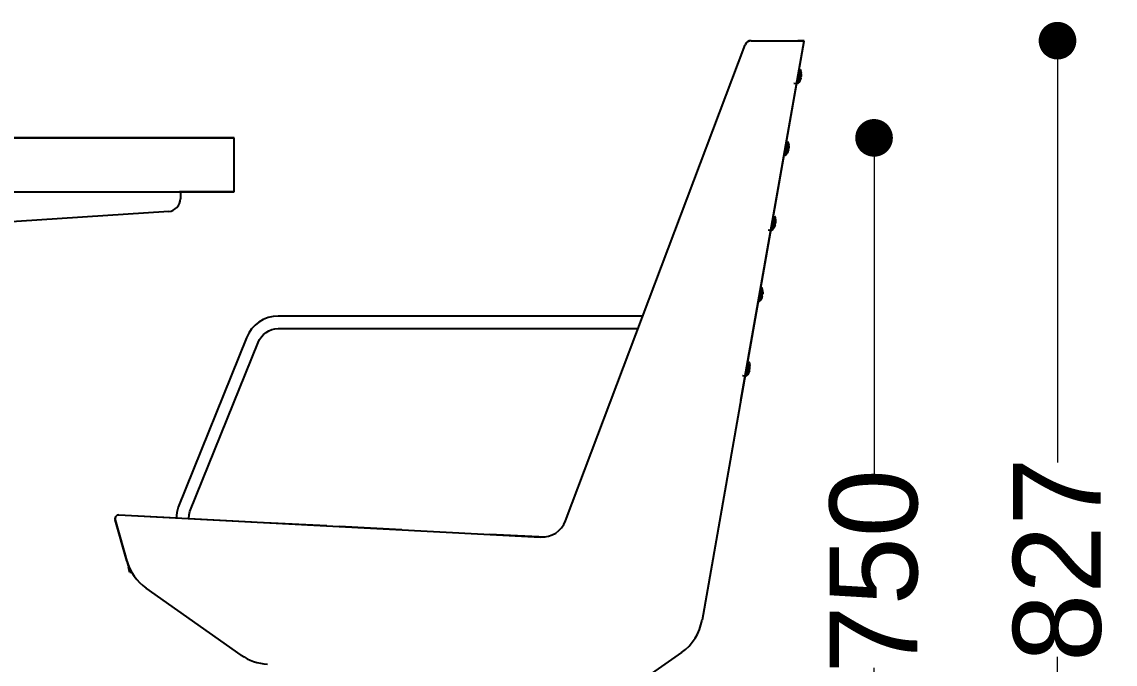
# Model space of a CAD drawing. Header units: millimetres. Extents: x 9483 to 13995, y 24552 to 30933.
# Drawn here: x 12153 to 13024, y 29084 to 29596 of the extents above; entities that cross this region are included whole.
import ezdxf

# ---------------------------------------------------------------- set-up
doc = ezdxf.new("R2010")
doc.units = ezdxf.units.MM
doc.header["$LTSCALE"] = 3
doc.layers.add('DomyÅ›lny', color=7, linetype='Continuous')
doc.styles.get("Standard").update_dxf_attribs({"font": 'arial.ttf'})
doc.dimstyles.new('MATEUSZ', dxfattribs={"dimtxt": 35, "dimasz": 16, "dimexe": 0.18, "dimexo": 0.0625, "dimgap": 0.09, "dimtad": 0, "dimdec": 0, "dimdsep": 46, "dimtxsty": 'Standard', "dimblk": 'DOT', "dimcen": 0.09, "dimse1": 1, "dimse2": 1, "dimadec": 0, "dimazin": 0, "dimtfac": 1, "dimtdec": 0, "dimtofl": 0, "dimtmove": 0, "dimatfit": 3, "dimfxl": 1, "dimtolj": 1, "dimtzin": 0, "dimlwd": 9, "dimlwe": 9, "dimarcsym": 0})

# ---------------------------------------------------------------- blocks, each defined once
blk = doc.blocks.new('_Dot')
at = {"color": 0, "linetype": 'ByBlock', "lineweight": -2}
blk.add_line((-0.5, 0), (-1, 0), dxfattribs=at)
at = {"color": 0, "linetype": 'ByBlock', "const_width": 0.5}
blk.add_lwpolyline([(-0.25, 0, 1), (0.25, 0, 1)], format="xyb", close=True, dxfattribs=at)
blk = doc.blocks.new('*D30')
at = {"color": 0, "lineweight": 9, "transparency": 16777216}
for p, q in [((10697.92, 28405.14), (11613.03, 28405.14)), ((12746.15, 28405.14), (11823.59, 28405.14))]:
    blk.add_line(p, q, dxfattribs=at)
at = {"layer": 'Defpoints', "color": 0, "transparency": 16777216}
for p in [(10667.92, 29580.92), (12776.15, 29580.92), (12776.15, 28405.14)]:
    blk.add_point(p, dxfattribs=at)
at = {"color": 0, "lineweight": 9, "transparency": 16777216, "xscale": 30, "yscale": 30, "zscale": 30, "rotation": 180}
blk.add_blockref('_Dot', (10667.92, 28405.14), dxfattribs=at)
at = {"color": 0, "lineweight": 9, "transparency": 16777216, "xscale": 30, "yscale": 30, "zscale": 30}
blk.add_blockref('_Dot', (12776.15, 28405.14), dxfattribs=at)
at = {"color": 0, "transparency": 16777216, "insert": (11718.31, 28405.14), "char_height": 70, "attachment_point": 5}
blk.add_mtext('\\A1;2108', dxfattribs=at)
blk = doc.blocks.new('*D31')
at = {"color": 0, "lineweight": 9, "transparency": 16777216}
for p, q in [((12831.93, 29473.43), (12831.93, 29234.88)), ((12831.93, 28783.43), (12831.93, 29080.85))]:
    blk.add_line(p, q, dxfattribs=at)
at = {"layer": 'Defpoints', "color": 0, "transparency": 16777216}
for p in [(12322.03, 29503.43), (12026.88, 28753.43), (12831.93, 28753.43)]:
    blk.add_point(p, dxfattribs=at)
at = {"color": 0, "lineweight": 9, "transparency": 16777216, "xscale": 30, "yscale": 30, "zscale": 30}
for p, rotation in [((12831.93, 29503.43), 90), ((12831.93, 28753.43), 270)]:
    blk.add_blockref('_Dot', p, dxfattribs=dict(at, rotation=rotation))
at = {"color": 0, "transparency": 16777216, "insert": (12831.93, 29157.87), "char_height": 70, "attachment_point": 5, "rotation": 90}
blk.add_mtext('\\A1;750', dxfattribs=at)
blk = doc.blocks.new('*D34')
at = {"color": 0, "lineweight": 9, "transparency": 16777216}
for p, q in [((12257.07, 28538.03), (12433.13, 28538.03)), ((12746.15, 28538.03), (12588.12, 28538.03))]:
    blk.add_line(p, q, dxfattribs=at)
at = {"layer": 'Defpoints', "color": 0, "transparency": 16777216}
for p in [(12776.15, 29580.92), (12227.07, 29200.6), (12776.15, 28538.03)]:
    blk.add_point(p, dxfattribs=at)
at = {"color": 0, "lineweight": 9, "transparency": 16777216, "xscale": 30, "yscale": 30, "zscale": 30, "rotation": 180}
blk.add_blockref('_Dot', (12227.07, 28538.03), dxfattribs=at)
at = {"color": 0, "lineweight": 9, "transparency": 16777216, "xscale": 30, "yscale": 30, "zscale": 30}
blk.add_blockref('_Dot', (12776.15, 28538.03), dxfattribs=at)
at = {"color": 0, "transparency": 16777216, "insert": (12510.62, 28538.03), "char_height": 70, "attachment_point": 5}
blk.add_mtext('\\A1;549', dxfattribs=at)
blk = doc.blocks.new('*D38')
at = {"color": 0, "lineweight": 9, "transparency": 16777216}
for p, q in [((12978.15, 29550.92), (12978.15, 29244.64)), ((12978.15, 28783.43), (12978.15, 29089.71))]:
    blk.add_line(p, q, dxfattribs=at)
at = {"layer": 'Defpoints', "color": 0, "transparency": 16777216}
for p in [(12776.15, 29580.92), (12613.54, 28753.43), (12978.15, 28753.43)]:
    blk.add_point(p, dxfattribs=at)
at = {"color": 0, "lineweight": 9, "transparency": 16777216, "xscale": 30, "yscale": 30, "zscale": 30}
for p, rotation in [((12978.15, 29580.92), 90), ((12978.15, 28753.43), 270)]:
    blk.add_blockref('_Dot', p, dxfattribs=dict(at, rotation=rotation))
at = {"color": 0, "transparency": 16777216, "insert": (12978.15, 29167.17), "char_height": 70, "attachment_point": 5, "rotation": 90}
blk.add_mtext('\\A1;827', dxfattribs=at)

msp = doc.modelspace()

# ---------------------------------------------------------------- linework, layer by layer
at = {"layer": 'DomyÅ›lny', "color": 0}
for p, q in [((12585.94, 29198.09), (12729.25, 29577.68)), ((12775.84, 29580.32), (12694.83, 29118.96)), ((12725.62, 29294.3), (12776.15, 29580.92)), ((12733.93, 29580.92), (12775.07, 29580.92)), ((12776.15, 29580.92), (12771.08, 29580.92)), ((12770.7, 29546.48), (12767.92, 29546.72)), ((12322.03, 29460.43), (12322.03, 29503.43)), ((12279.03, 29460.43), (12279.03, 29454.78)), ((12269.7, 29444.8), (12049.54, 29430.08)), ((12750.33, 29429.68), (12747.55, 29429.92)), ((12647.59, 29361.38), (12357.01, 29361.38)), ((12357.01, 29351.38), (12643.81, 29351.38)), ((12331.75, 29343.91), (12277.24, 29208.93)), ((12286.66, 29205.55), (12341.09, 29340.35)), ((12729.83, 29313.44), (12727.06, 29313.68)), ((12730.06, 29313.44), (12727.28, 29313.68)), ((12230.05, 29202.8), (12566.18, 29185.18)), ((12275.82, 29200.28), (12230.08, 29202.68)), ((12236.34, 29166.23), (12227, 29198.98)), ((12227.04, 29198.86), (12237.48, 29162.24)), ((12335.73, 29197.14), (12285.8, 29199.76)), ((12395.65, 29194.01), (12345.72, 29196.63)), ((12455.57, 29190.92), (12405.64, 29193.54)), ((12570.23, 29184.97), (12525.48, 29187.31)), ((12237.78, 29162.34), (12237.72, 29161.24)), ((12238.85, 29157.27), (12237.72, 29161.24)), ((12238.85, 29157.27), (12240.16, 29157.2)), ((12327.42, 29091.13), (12251.75, 29144.52)), ((12678.5, 29093.2), (12654.61, 29076.34))]:
    msp.add_line(p, q, dxfattribs=at)
for points in [[(12730.08, 29578.44, 0), (12730.14, 29578.7, 0), (12730.22, 29578.96, 0), (12730.32, 29579.2, 0), (12730.45, 29579.44, 0), (12730.59, 29579.66, 0), (12730.75, 29579.87, 0), (12730.93, 29580.06, 0), (12731.13, 29580.24, 0), (12731.56, 29580.53, 0), (12732.03, 29580.75, 0), (12732.53, 29580.88, 0), (12733.03, 29580.92, 0)], [(12772.7, 29557.82, 0), (12772.7, 29557.82, 0), (12772.7, 29557.82, 0), (12772.7, 29557.82, 0), (12772.7, 29557.82, 0), (12772.7, 29557.82, 0), (12772.7, 29557.82, 0), (12772.7, 29557.82, 0), (12772.7, 29557.82, 0), (12772.7, 29557.82, 0), (12772.7, 29557.82, 0), (12772.7, 29557.82, 0), (12772.7, 29557.81, 0), (12772.69, 29557.77, 0), (12772.67, 29557.64, 0), (12772.57, 29557.06, 0), (12770.7, 29546.48, 0)], [(12772.92, 29557.82, 0), (12772.92, 29557.82, 0), (12772.92, 29557.82, 0), (12772.92, 29557.82, 0), (12772.92, 29557.82, 0), (12772.92, 29557.82, 0), (12772.92, 29557.82, 0), (12772.92, 29557.82, 0), (12772.92, 29557.82, 0), (12772.92, 29557.82, 0), (12772.92, 29557.82, 0), (12772.92, 29557.82, 0), (12772.92, 29557.82, 0), (12772.92, 29557.81, 0), (12772.92, 29557.77, 0), (12772.89, 29557.64, 0), (12772.79, 29557.06, 0), (12772.62, 29556.07, 0)], [(12772.7, 29557.82, 0), (12773.24, 29556.39, 0), (12773.55, 29554.94, 0)], [(12772.92, 29557.82, 0), (12773.47, 29556.39, 0), (12773.78, 29554.94, 0)], [(12773.23, 29550.72, 0), (12772.84, 29549.63, 0), (12772.32, 29548.6, 0)], [(12772.36, 29548.78, 0), (12772.87, 29549.83, 0), (12773.26, 29550.93, 0)], [(12772.58, 29548.78, 0), (12772.59, 29548.79, 0), (12772.6, 29548.83, 0), (12772.61, 29548.85, 0), (12772.61, 29548.87, 0), (12772.61, 29548.92, 0), (12772.61, 29548.94, 0), (12772.6, 29548.95, 0), (12772.59, 29548.97, 0), (12772.59, 29548.99, 0), (12772.57, 29549.01, 0), (12772.56, 29549.03, 0), (12772.55, 29549.04, 0), (12772.53, 29549.06, 0), (12772.52, 29549.07, 0)], [(12773.45, 29550.72, 0), (12773.06, 29549.63, 0), (12772.55, 29548.6, 0)], [(12772.58, 29548.78, 0), (12773.1, 29549.83, 0), (12773.49, 29550.93, 0)], [(12772.98, 29552.98, 0), (12772.81, 29551.98, 0)], [(12772.93, 29552.01, 0), (12773.1, 29553.01, 0)], [(12773.35, 29551.45, 0), (12773.33, 29551.51, 0), (12773.3, 29551.58, 0), (12773.21, 29551.71, 0), (12773.08, 29551.86, 0), (12772.93, 29552.01, 0)], [(12773.11, 29553, 0), (12772.94, 29551.99, 0)], [(12773.1, 29553.01, 0), (12773.27, 29552.91, 0), (12773.4, 29552.8, 0), (12773.5, 29552.7, 0), (12773.53, 29552.65, 0), (12773.56, 29552.6, 0)], [(12773.58, 29551.45, 0), (12773.55, 29551.51, 0), (12773.52, 29551.58, 0), (12773.43, 29551.71, 0), (12773.31, 29551.86, 0), (12773.15, 29552.01, 0)], [(12773.29, 29551.09, 0), (12773.29, 29551.09, 0), (12773.3, 29551.09, 0), (12773.3, 29551.09, 0), (12773.3, 29551.09, 0), (12773.3, 29551.09, 0), (12773.3, 29551.09, 0), (12773.3, 29551.09, 0), (12773.3, 29551.09, 0), (12773.3, 29551.09, 0), (12773.3, 29551.09, 0), (12773.3, 29551.09, 0), (12773.3, 29551.09, 0), (12773.3, 29551.09, 0), (12773.3, 29551.09, 0), (12773.3, 29551.09, 0), (12773.3, 29551.09, 0), (12773.3, 29551.09, 0), (12773.3, 29551.09, 0), (12773.3, 29551.08, 0), (12773.3, 29551.07, 0), (12773.3, 29551.03, 0), (12773.23, 29550.72, 0)], [(12773.26, 29550.93, 0), (12773.34, 29551.26, 0), (12773.36, 29551.38, 0), (12773.36, 29551.42, 0), (12773.36, 29551.44, 0), (12773.36, 29551.45, 0), (12773.35, 29551.45, 0)], [(12773.34, 29555.02, 0), (12773.36, 29555.02, 0), (12773.38, 29555.03, 0), (12773.4, 29555.04, 0), (12773.42, 29555.05, 0), (12773.43, 29555.07, 0), (12773.46, 29555.1, 0), (12773.47, 29555.12, 0), (12773.48, 29555.13, 0), (12773.5, 29555.17, 0), (12773.5, 29555.19, 0), (12773.5, 29555.21, 0), (12773.51, 29555.23, 0), (12773.5, 29555.25, 0), (12773.5, 29555.27, 0)], [(12773.52, 29551.09, 0), (12773.52, 29551.09, 0), (12773.52, 29551.09, 0), (12773.52, 29551.09, 0), (12773.52, 29551.09, 0), (12773.52, 29551.09, 0), (12773.52, 29551.09, 0), (12773.52, 29551.09, 0), (12773.52, 29551.09, 0), (12773.52, 29551.09, 0), (12773.52, 29551.09, 0), (12773.52, 29551.09, 0), (12773.53, 29551.09, 0), (12773.53, 29551.09, 0), (12773.53, 29551.09, 0), (12773.53, 29551.09, 0), (12773.53, 29551.09, 0), (12773.53, 29551.09, 0), (12773.53, 29551.09, 0), (12773.53, 29551.08, 0), (12773.53, 29551.07, 0), (12773.53, 29551.03, 0), (12773.45, 29550.72, 0)], [(12773.5, 29555.27, 0), (12773.5, 29555.27, 0), (12773.5, 29555.24, 0), (12773.47, 29555.1, 0)], [(12773.47, 29555.1, 0), (12773.6, 29553.93, 0), (12773.59, 29552.76, 0)], [(12773.59, 29552.76, 0), (12773.55, 29552.43, 0), (12773.52, 29552.31, 0), (12773.51, 29552.27, 0), (12773.5, 29552.25, 0), (12773.5, 29552.25, 0), (12773.49, 29552.24, 0)], [(12773.49, 29550.93, 0), (12773.57, 29551.26, 0), (12773.58, 29551.38, 0), (12773.58, 29551.42, 0), (12773.58, 29551.44, 0), (12773.58, 29551.45, 0), (12773.58, 29551.45, 0)], [(12773.62, 29552.97, 0), (12773.63, 29554.12, 0), (12773.5, 29555.27, 0)], [(12773.56, 29552.6, 0), (12773.56, 29552.6, 0), (12773.56, 29552.6, 0), (12773.56, 29552.6, 0), (12773.56, 29552.6, 0), (12773.56, 29552.6, 0), (12773.56, 29552.6, 0), (12773.56, 29552.59, 0), (12773.56, 29552.59, 0), (12773.56, 29552.59, 0), (12773.56, 29552.59, 0), (12773.56, 29552.59, 0), (12773.57, 29552.59, 0), (12773.57, 29552.6, 0), (12773.57, 29552.6, 0), (12773.57, 29552.6, 0), (12773.57, 29552.6, 0), (12773.57, 29552.6, 0), (12773.57, 29552.6, 0), (12773.57, 29552.61, 0), (12773.58, 29552.62, 0), (12773.59, 29552.65, 0), (12773.62, 29552.97, 0)], [(12773.7, 29555.1, 0), (12773.82, 29553.93, 0), (12773.81, 29552.76, 0)], [(12773.81, 29552.76, 0), (12773.77, 29552.43, 0), (12773.74, 29552.31, 0), (12773.73, 29552.27, 0), (12773.72, 29552.25, 0), (12773.72, 29552.25, 0), (12773.72, 29552.24, 0)], [(12773.85, 29552.97, 0), (12773.86, 29554.12, 0), (12773.73, 29555.27, 0)], [(12773.78, 29552.6, 0), (12773.78, 29552.6, 0), (12773.78, 29552.6, 0), (12773.79, 29552.6, 0), (12773.79, 29552.6, 0), (12773.79, 29552.6, 0), (12773.79, 29552.6, 0), (12773.79, 29552.59, 0), (12773.79, 29552.59, 0), (12773.79, 29552.59, 0), (12773.79, 29552.59, 0), (12773.79, 29552.59, 0), (12773.79, 29552.59, 0), (12773.79, 29552.6, 0), (12773.79, 29552.6, 0), (12773.79, 29552.6, 0), (12773.79, 29552.6, 0), (12773.79, 29552.6, 0), (12773.8, 29552.6, 0), (12773.8, 29552.61, 0), (12773.8, 29552.62, 0), (12773.81, 29552.65, 0), (12773.85, 29552.97, 0)], [(12772.49, 29548.9, 0), (12771.7, 29547.64, 0), (12770.7, 29546.48, 0)], [(12772.71, 29548.9, 0), (12771.92, 29547.64, 0), (12770.93, 29546.48, 0)], [(12772.26, 29548.89, 0), (12772.28, 29548.88, 0), (12772.29, 29548.87, 0), (12772.31, 29548.85, 0), (12772.32, 29548.83, 0), (12772.33, 29548.82, 0), (12772.35, 29548.78, 0), (12772.35, 29548.76, 0), (12772.35, 29548.74, 0), (12772.35, 29548.7, 0), (12772.35, 29548.68, 0), (12772.35, 29548.66, 0), (12772.34, 29548.64, 0), (12772.33, 29548.62, 0), (12772.32, 29548.6, 0)], [(12772.33, 29548.65, 0), (12772.36, 29548.78, 0)], [(12772.38, 29548.85, 0), (12772.36, 29548.72, 0)], [(12772.49, 29548.89, 0), (12772.5, 29548.88, 0), (12772.52, 29548.87, 0), (12772.53, 29548.85, 0), (12772.54, 29548.83, 0), (12772.55, 29548.82, 0), (12772.57, 29548.78, 0), (12772.57, 29548.76, 0), (12772.58, 29548.74, 0), (12772.58, 29548.7, 0), (12772.58, 29548.68, 0), (12772.57, 29548.66, 0), (12772.57, 29548.64, 0), (12772.56, 29548.62, 0), (12772.55, 29548.6, 0)], [(12772.56, 29548.65, 0), (12772.57, 29548.67, 0), (12772.58, 29548.68, 0), (12772.58, 29548.72, 0), (12772.59, 29548.76, 0), (12772.59, 29548.78, 0), (12772.58, 29548.8, 0), (12772.58, 29548.82, 0), (12772.57, 29548.84, 0), (12772.56, 29548.86, 0), (12772.55, 29548.88, 0), (12772.54, 29548.9, 0), (12772.53, 29548.91, 0), (12772.51, 29548.93, 0), (12772.5, 29548.94, 0)], [(12772.61, 29548.85, 0), (12772.58, 29548.72, 0)], [(12322.03, 29503.43, 0), (12322.03, 29503.43, 0), (12322.03, 29503.43, 0), (12322.03, 29503.43, 0), (12322.03, 29503.43, 0), (12322.03, 29503.43, 0), (12322.03, 29503.43, 0), (12322.03, 29503.43, 0), (12322.03, 29503.43, 0), (12322.03, 29503.43, 0), (12322.01, 29503.43, 0), (12321.93, 29503.43, 0), (12321.63, 29503.43, 0), (12320.41, 29503.43, 0), (12315.36, 29503.43, 0), (12294.12, 29503.43, 0), (12204.38, 29503.43, 0), (12049.54, 29503.43, 0)], [(12049.54, 29503.43, 0), (12254.78, 29503.43, 0), (12306.11, 29503.43, 0), (12318.2, 29503.43, 0), (12321.09, 29503.43, 0), (12321.8, 29503.43, 0), (12321.98, 29503.43, 0), (12322.02, 29503.43, 0), (12322.03, 29503.43, 0), (12322.03, 29503.43, 0), (12322.03, 29503.43, 0), (12322.03, 29503.43, 0), (12322.03, 29503.43, 0), (12322.03, 29503.43, 0), (12322.03, 29503.43, 0), (12322.03, 29503.43, 0), (12322.03, 29503.43, 0), (12322.03, 29503.43, 0), (12322.03, 29503.43, 0)], [(12762.82, 29500.53, 0), (12762.82, 29500.53, 0), (12762.82, 29500.53, 0), (12762.82, 29500.53, 0), (12762.82, 29500.53, 0), (12762.82, 29500.53, 0), (12762.82, 29500.53, 0), (12762.82, 29500.53, 0), (12762.82, 29500.53, 0), (12762.82, 29500.53, 0), (12762.82, 29500.53, 0), (12762.82, 29500.53, 0), (12762.82, 29500.52, 0), (12762.82, 29500.48, 0), (12762.79, 29500.35, 0), (12762.69, 29499.77, 0), (12760.82, 29489.19, 0)], [(12763.05, 29500.53, 0), (12763.05, 29500.53, 0), (12763.05, 29500.53, 0), (12763.05, 29500.53, 0), (12763.05, 29500.53, 0), (12763.05, 29500.53, 0), (12763.05, 29500.53, 0), (12763.05, 29500.53, 0), (12763.05, 29500.53, 0), (12763.05, 29500.53, 0), (12763.05, 29500.53, 0), (12763.05, 29500.53, 0), (12763.05, 29500.53, 0), (12763.05, 29500.53, 0), (12763.05, 29500.52, 0), (12763.04, 29500.48, 0), (12763.01, 29500.34, 0), (12762.91, 29499.75, 0), (12762.73, 29498.72, 0)], [(12762.82, 29500.53, 0), (12763.36, 29499.1, 0), (12763.68, 29497.65, 0)], [(12763.05, 29500.53, 0), (12763.59, 29499.1, 0), (12763.9, 29497.65, 0)], [(12763.62, 29497.98, 0), (12763.62, 29497.98, 0), (12763.62, 29497.95, 0), (12763.59, 29497.81, 0)], [(12763.59, 29497.73, 0), (12763.62, 29497.91, 0)], [(12763.59, 29497.81, 0), (12763.72, 29496.64, 0), (12763.71, 29495.47, 0)], [(12763.75, 29495.68, 0), (12763.75, 29496.83, 0), (12763.62, 29497.98, 0)], [(12763.82, 29497.81, 0), (12763.95, 29496.64, 0), (12763.93, 29495.47, 0)], [(12763.97, 29495.68, 0), (12763.98, 29496.83, 0), (12763.85, 29497.98, 0)], [(12762.61, 29491.61, 0), (12761.82, 29490.35, 0), (12760.82, 29489.19, 0)], [(12762.84, 29491.61, 0), (12762.04, 29490.35, 0), (12761.05, 29489.19, 0)], [(12762.46, 29491.36, 0), (12762.47, 29491.38, 0), (12762.47, 29491.39, 0), (12762.48, 29491.43, 0), (12762.49, 29491.47, 0), (12762.49, 29491.49, 0), (12762.48, 29491.51, 0), (12762.48, 29491.53, 0), (12762.47, 29491.55, 0), (12762.46, 29491.57, 0), (12762.45, 29491.59, 0), (12762.44, 29491.61, 0), (12762.43, 29491.62, 0), (12762.41, 29491.64, 0), (12762.39, 29491.65, 0)], [(12762.39, 29491.6, 0), (12762.4, 29491.59, 0), (12762.42, 29491.58, 0), (12762.43, 29491.56, 0), (12762.44, 29491.54, 0), (12762.45, 29491.53, 0), (12762.47, 29491.49, 0), (12762.47, 29491.47, 0), (12762.48, 29491.45, 0), (12762.48, 29491.41, 0), (12762.47, 29491.39, 0), (12762.47, 29491.37, 0), (12762.46, 29491.35, 0), (12762.46, 29491.33, 0), (12762.45, 29491.31, 0)], [(12763.35, 29493.43, 0), (12762.96, 29492.34, 0), (12762.45, 29491.31, 0)], [(12762.46, 29491.36, 0), (12762.48, 29491.49, 0)], [(12762.48, 29491.43, 0), (12762.47, 29491.38, 0)], [(12762.48, 29491.49, 0), (12763, 29492.54, 0), (12763.39, 29493.64, 0)], [(12762.61, 29491.6, 0), (12762.63, 29491.59, 0), (12762.64, 29491.58, 0), (12762.66, 29491.56, 0), (12762.67, 29491.54, 0), (12762.68, 29491.53, 0), (12762.69, 29491.49, 0), (12762.7, 29491.47, 0), (12762.7, 29491.45, 0), (12762.7, 29491.41, 0), (12762.7, 29491.39, 0), (12762.7, 29491.37, 0), (12762.69, 29491.35, 0), (12762.68, 29491.33, 0), (12762.67, 29491.31, 0)], [(12762.68, 29491.36, 0), (12762.69, 29491.38, 0), (12762.7, 29491.39, 0), (12762.71, 29491.43, 0), (12762.71, 29491.47, 0), (12762.71, 29491.49, 0), (12762.71, 29491.51, 0), (12762.7, 29491.53, 0), (12762.7, 29491.55, 0), (12762.69, 29491.57, 0), (12762.68, 29491.59, 0), (12762.66, 29491.61, 0), (12762.65, 29491.62, 0), (12762.63, 29491.64, 0), (12762.62, 29491.65, 0)], [(12763.57, 29493.43, 0), (12763.19, 29492.34, 0), (12762.67, 29491.31, 0)], [(12762.68, 29491.36, 0), (12762.7, 29491.49, 0)], [(12762.7, 29491.49, 0), (12763.22, 29492.54, 0), (12763.61, 29493.64, 0)], [(12762.73, 29491.56, 0), (12762.71, 29491.43, 0)], [(12763.62, 29494.95, 0), (12763.57, 29494.9, 0), (12763.52, 29494.85, 0), (12763.39, 29494.76, 0), (12763.22, 29494.66, 0), (12763.02, 29494.58, 0)], [(12763.05, 29494.72, 0), (12763.23, 29495.72, 0)], [(12763.48, 29494.16, 0), (12763.45, 29494.22, 0), (12763.42, 29494.29, 0), (12763.33, 29494.42, 0), (12763.21, 29494.57, 0), (12763.05, 29494.72, 0)], [(12763.24, 29495.71, 0), (12763.06, 29494.7, 0)], [(12763.23, 29495.72, 0), (12763.39, 29495.62, 0), (12763.52, 29495.51, 0), (12763.62, 29495.41, 0), (12763.65, 29495.36, 0), (12763.68, 29495.31, 0)], [(12763.7, 29494.16, 0), (12763.68, 29494.22, 0), (12763.64, 29494.29, 0), (12763.55, 29494.42, 0), (12763.43, 29494.57, 0), (12763.27, 29494.72, 0)], [(12763.41, 29493.8, 0), (12763.42, 29493.8, 0), (12763.42, 29493.8, 0), (12763.42, 29493.8, 0), (12763.42, 29493.8, 0), (12763.42, 29493.8, 0), (12763.42, 29493.8, 0), (12763.42, 29493.8, 0), (12763.42, 29493.8, 0), (12763.42, 29493.8, 0), (12763.42, 29493.8, 0), (12763.42, 29493.8, 0), (12763.42, 29493.8, 0), (12763.42, 29493.8, 0), (12763.42, 29493.8, 0), (12763.42, 29493.8, 0), (12763.43, 29493.8, 0), (12763.43, 29493.8, 0), (12763.43, 29493.8, 0), (12763.43, 29493.79, 0), (12763.43, 29493.78, 0), (12763.42, 29493.74, 0), (12763.35, 29493.43, 0)], [(12763.39, 29493.64, 0), (12763.46, 29493.97, 0), (12763.48, 29494.09, 0), (12763.48, 29494.13, 0), (12763.48, 29494.15, 0), (12763.48, 29494.16, 0), (12763.48, 29494.16, 0)], [(12763.64, 29493.8, 0), (12763.64, 29493.8, 0), (12763.64, 29493.8, 0), (12763.64, 29493.8, 0), (12763.64, 29493.8, 0), (12763.64, 29493.8, 0), (12763.65, 29493.8, 0), (12763.65, 29493.8, 0), (12763.65, 29493.8, 0), (12763.65, 29493.8, 0), (12763.65, 29493.8, 0), (12763.65, 29493.8, 0), (12763.65, 29493.8, 0), (12763.65, 29493.8, 0), (12763.65, 29493.8, 0), (12763.65, 29493.8, 0), (12763.65, 29493.8, 0), (12763.65, 29493.8, 0), (12763.65, 29493.8, 0), (12763.65, 29493.79, 0), (12763.65, 29493.78, 0), (12763.65, 29493.74, 0), (12763.57, 29493.43, 0)], [(12763.61, 29493.64, 0), (12763.69, 29493.97, 0), (12763.7, 29494.09, 0), (12763.71, 29494.13, 0), (12763.7, 29494.15, 0), (12763.7, 29494.16, 0), (12763.7, 29494.16, 0)], [(12763.71, 29495.47, 0), (12763.67, 29495.14, 0), (12763.64, 29495.02, 0), (12763.63, 29494.98, 0), (12763.62, 29494.96, 0), (12763.62, 29494.96, 0), (12763.62, 29494.95, 0)], [(12763.93, 29495.47, 0), (12763.89, 29495.14, 0), (12763.87, 29495.02, 0), (12763.85, 29494.98, 0), (12763.85, 29494.96, 0), (12763.84, 29494.96, 0), (12763.84, 29494.95, 0)], [(12763.91, 29495.31, 0), (12763.91, 29495.31, 0), (12763.91, 29495.31, 0), (12763.91, 29495.31, 0), (12763.91, 29495.31, 0), (12763.91, 29495.31, 0), (12763.91, 29495.31, 0), (12763.91, 29495.3, 0), (12763.91, 29495.3, 0), (12763.91, 29495.3, 0), (12763.91, 29495.3, 0), (12763.91, 29495.3, 0), (12763.91, 29495.3, 0), (12763.91, 29495.31, 0), (12763.91, 29495.31, 0), (12763.91, 29495.31, 0), (12763.92, 29495.31, 0), (12763.92, 29495.31, 0), (12763.92, 29495.31, 0), (12763.92, 29495.32, 0), (12763.92, 29495.33, 0), (12763.93, 29495.36, 0), (12763.97, 29495.68, 0)], [(12049.54, 29460.43, 0), (12254.78, 29460.43, 0), (12306.11, 29460.43, 0), (12318.2, 29460.43, 0), (12321.09, 29460.43, 0), (12321.8, 29460.43, 0), (12321.98, 29460.43, 0), (12322.02, 29460.43, 0), (12322.03, 29460.43, 0), (12322.03, 29460.43, 0), (12322.03, 29460.43, 0), (12322.03, 29460.43, 0), (12322.03, 29460.43, 0), (12322.03, 29460.43, 0), (12322.03, 29460.43, 0), (12322.03, 29460.43, 0), (12322.03, 29460.43, 0), (12322.03, 29460.43, 0), (12322.03, 29460.43, 0)], [(12322.03, 29460.43, 0), (12322.03, 29460.43, 0), (12322.03, 29460.43, 0), (12322.03, 29460.43, 0), (12322.03, 29460.43, 0), (12322.03, 29460.43, 0), (12322.03, 29460.43, 0), (12322.03, 29460.43, 0), (12322.03, 29460.43, 0), (12322.03, 29460.43, 0), (12322.03, 29460.43, 0), (12322.02, 29460.43, 0), (12321.97, 29460.43, 0), (12321.77, 29460.43, 0), (12320.96, 29460.43, 0), (12317.66, 29460.43, 0), (12303.83, 29460.43, 0), (12278.22, 29460.43, 0)], [(12752.33, 29441.02, 0), (12752.33, 29441.02, 0), (12752.33, 29441.02, 0), (12752.33, 29441.02, 0), (12752.33, 29441.02, 0), (12752.33, 29441.02, 0), (12752.33, 29441.02, 0), (12752.33, 29441.02, 0), (12752.33, 29441.02, 0), (12752.33, 29441.02, 0), (12752.33, 29441.02, 0), (12752.33, 29441.02, 0), (12752.33, 29441.01, 0), (12752.32, 29440.97, 0), (12752.3, 29440.83, 0), (12752.2, 29440.26, 0), (12750.33, 29429.68, 0)], [(12752.55, 29441.02, 0), (12752.55, 29441.02, 0), (12752.55, 29441.02, 0), (12752.55, 29441.02, 0), (12752.55, 29441.02, 0), (12752.55, 29441.02, 0), (12752.55, 29441.02, 0), (12752.55, 29441.02, 0), (12752.55, 29441.02, 0), (12752.55, 29441.02, 0), (12752.55, 29441.02, 0), (12752.55, 29441.02, 0), (12752.55, 29441.02, 0), (12752.55, 29441.01, 0), (12752.55, 29440.98, 0), (12752.53, 29440.87, 0), (12752.45, 29440.41, 0), (12752.3, 29439.6, 0)], [(12752.33, 29441.02, 0), (12752.87, 29439.59, 0), (12753.18, 29438.14, 0)], [(12752.55, 29441.02, 0), (12753.1, 29439.59, 0), (12753.41, 29438.14, 0)], [(12752.56, 29435.2, 0), (12752.73, 29436.21, 0)], [(12752.74, 29436.2, 0), (12752.57, 29435.19, 0)], [(12752.73, 29436.21, 0), (12752.9, 29436.11, 0), (12753.03, 29436, 0), (12753.12, 29435.9, 0), (12753.16, 29435.85, 0), (12753.19, 29435.8, 0)], [(12753.1, 29438.3, 0), (12753.1, 29438.27, 0), (12753.1, 29438.23, 0), (12753.1, 29438.21, 0), (12753.09, 29438.19, 0), (12753.08, 29438.15, 0), (12753.07, 29438.14, 0), (12753.06, 29438.12, 0), (12753.04, 29438.1, 0), (12753.03, 29438.09, 0), (12753.01, 29438.08, 0), (12753, 29438.07, 0), (12752.98, 29438.06, 0), (12752.96, 29438.05, 0), (12752.94, 29438.04, 0)], [(12752.97, 29438.22, 0), (12752.99, 29438.22, 0), (12753.01, 29438.23, 0), (12753.03, 29438.24, 0), (12753.05, 29438.25, 0), (12753.06, 29438.27, 0), (12753.09, 29438.3, 0), (12753.1, 29438.31, 0), (12753.11, 29438.33, 0), (12753.13, 29438.37, 0), (12753.13, 29438.39, 0), (12753.13, 29438.41, 0), (12753.13, 29438.43, 0), (12753.13, 29438.45, 0), (12753.13, 29438.47, 0)], [(12753.1, 29438.22, 0), (12753.13, 29438.39, 0)], [(12753.1, 29438.3, 0), (12753.23, 29437.13, 0), (12753.22, 29435.96, 0)], [(12753.25, 29436.17, 0), (12753.26, 29437.32, 0), (12753.13, 29438.47, 0)], [(12753.2, 29438.22, 0), (12753.22, 29438.22, 0), (12753.24, 29438.23, 0), (12753.25, 29438.24, 0), (12753.27, 29438.25, 0), (12753.29, 29438.27, 0), (12753.31, 29438.3, 0), (12753.33, 29438.31, 0), (12753.34, 29438.33, 0), (12753.35, 29438.37, 0), (12753.36, 29438.39, 0), (12753.36, 29438.41, 0), (12753.36, 29438.43, 0), (12753.36, 29438.45, 0), (12753.36, 29438.47, 0)], [(12753.36, 29438.47, 0), (12753.36, 29438.47, 0), (12753.35, 29438.44, 0), (12753.32, 29438.3, 0)], [(12753.32, 29438.22, 0), (12753.36, 29438.39, 0)], [(12753.32, 29438.3, 0), (12753.45, 29437.13, 0), (12753.44, 29435.96, 0)], [(12753.44, 29435.96, 0), (12753.4, 29435.63, 0), (12753.37, 29435.5, 0), (12753.36, 29435.46, 0), (12753.35, 29435.45, 0), (12753.35, 29435.45, 0), (12753.35, 29435.44, 0)], [(12753.48, 29436.17, 0), (12753.49, 29437.32, 0), (12753.36, 29438.47, 0)], [(12752.12, 29432.09, 0), (12751.33, 29430.83, 0), (12750.33, 29429.68, 0)], [(12752.34, 29432.09, 0), (12751.55, 29430.83, 0), (12750.56, 29429.68, 0)], [(12750.8, 29431.08, 0), (12750.61, 29430.01, 0), (12750.57, 29429.76, 0), (12750.56, 29429.68, 0)], [(12751.89, 29432.09, 0), (12751.91, 29432.08, 0), (12751.92, 29432.07, 0), (12751.94, 29432.05, 0), (12751.95, 29432.03, 0), (12751.96, 29432.01, 0), (12751.97, 29431.98, 0), (12751.98, 29431.96, 0), (12751.98, 29431.94, 0), (12751.98, 29431.89, 0), (12751.98, 29431.87, 0), (12751.98, 29431.85, 0), (12751.97, 29431.84, 0), (12751.96, 29431.82, 0), (12751.95, 29431.8, 0)], [(12751.96, 29431.85, 0), (12751.97, 29431.87, 0), (12751.98, 29431.88, 0), (12751.99, 29431.92, 0), (12751.99, 29431.96, 0), (12751.99, 29431.98, 0), (12751.99, 29432, 0), (12751.98, 29432.02, 0), (12751.98, 29432.04, 0), (12751.97, 29432.06, 0), (12751.96, 29432.08, 0), (12751.95, 29432.09, 0), (12751.93, 29432.11, 0), (12751.92, 29432.13, 0), (12751.9, 29432.14, 0)], [(12752.86, 29433.92, 0), (12752.47, 29432.83, 0), (12751.95, 29431.8, 0)], [(12751.96, 29431.85, 0), (12751.99, 29431.97, 0)], [(12751.99, 29431.97, 0), (12752.5, 29433.02, 0), (12752.89, 29434.13, 0)], [(12752.01, 29432.05, 0), (12751.99, 29431.92, 0)], [(12753.08, 29433.92, 0), (12752.69, 29432.83, 0), (12752.18, 29431.8, 0)], [(12752.21, 29431.97, 0), (12752.73, 29433.02, 0), (12753.12, 29434.13, 0)], [(12753.12, 29435.44, 0), (12753.08, 29435.39, 0), (12753.03, 29435.34, 0), (12752.89, 29435.24, 0), (12752.73, 29435.15, 0), (12752.53, 29435.07, 0)], [(12752.98, 29434.65, 0), (12752.96, 29434.71, 0), (12752.93, 29434.78, 0), (12752.84, 29434.91, 0), (12752.71, 29435.06, 0), (12752.56, 29435.2, 0)], [(12753.35, 29435.44, 0), (12753.3, 29435.39, 0), (12753.25, 29435.34, 0), (12753.12, 29435.24, 0), (12752.95, 29435.15, 0), (12752.76, 29435.07, 0)], [(12753.21, 29434.65, 0), (12753.18, 29434.71, 0), (12753.15, 29434.78, 0), (12753.06, 29434.91, 0), (12752.94, 29435.06, 0), (12752.78, 29435.2, 0)], [(12752.92, 29434.29, 0), (12752.92, 29434.29, 0), (12752.92, 29434.29, 0), (12752.93, 29434.29, 0), (12752.93, 29434.29, 0), (12752.93, 29434.29, 0), (12752.93, 29434.29, 0), (12752.93, 29434.29, 0), (12752.93, 29434.29, 0), (12752.93, 29434.29, 0), (12752.93, 29434.29, 0), (12752.93, 29434.29, 0), (12752.93, 29434.29, 0), (12752.93, 29434.29, 0), (12752.93, 29434.29, 0), (12752.93, 29434.29, 0), (12752.93, 29434.29, 0), (12752.93, 29434.29, 0), (12752.93, 29434.29, 0), (12752.93, 29434.28, 0), (12752.93, 29434.27, 0), (12752.93, 29434.23, 0), (12752.86, 29433.92, 0)], [(12752.89, 29434.13, 0), (12752.97, 29434.46, 0), (12752.99, 29434.58, 0), (12752.99, 29434.62, 0), (12752.99, 29434.64, 0), (12752.99, 29434.64, 0), (12752.98, 29434.65, 0)], [(12742.06, 29384.04, 0), (12742.06, 29384.04, 0), (12742.06, 29384.04, 0), (12742.06, 29384.04, 0), (12742.06, 29384.04, 0), (12742.06, 29384.04, 0), (12742.06, 29384.04, 0), (12742.06, 29384.04, 0), (12742.06, 29384.04, 0), (12742.06, 29384.04, 0), (12742.06, 29384.04, 0), (12742.06, 29384.04, 0), (12742.06, 29384.03, 0), (12742.05, 29384, 0), (12742.03, 29383.86, 0), (12741.93, 29383.29, 0), (12740.06, 29372.7, 0)], [(12742.28, 29384.04, 0), (12742.28, 29384.04, 0), (12742.28, 29384.04, 0), (12742.28, 29384.04, 0), (12742.28, 29384.04, 0), (12742.28, 29384.04, 0), (12742.28, 29384.04, 0), (12742.28, 29384.04, 0), (12742.28, 29384.04, 0), (12742.28, 29384.04, 0), (12742.28, 29384.04, 0), (12742.28, 29384.04, 0), (12742.28, 29384.04, 0), (12742.28, 29384.04, 0), (12742.28, 29384.01, 0), (12742.26, 29383.9, 0), (12742.18, 29383.45, 0), (12742.04, 29382.67, 0)], [(12742.06, 29384.04, 0), (12742.6, 29382.62, 0), (12742.91, 29381.16, 0)], [(12742.28, 29384.04, 0), (12742.82, 29382.62, 0), (12743.14, 29381.16, 0)], [(12741.85, 29375.12, 0), (12741.06, 29373.86, 0), (12740.06, 29372.7, 0)], [(12742.07, 29375.12, 0), (12741.28, 29373.86, 0), (12740.28, 29372.7, 0)], [(12742.59, 29376.95, 0), (12742.2, 29375.86, 0), (12741.68, 29374.82, 0)], [(12741.71, 29375, 0), (12742.23, 29376.05, 0), (12742.62, 29377.15, 0)], [(12741.74, 29375.07, 0), (12741.72, 29374.95, 0)], [(12742.81, 29376.95, 0), (12742.42, 29375.86, 0), (12741.91, 29374.82, 0)], [(12741.94, 29375, 0), (12742.46, 29376.05, 0), (12742.85, 29377.15, 0)], [(12742.17, 29378.21, 0), (12742.23, 29378.2, 0), (12742.26, 29378.2, 0), (12742.28, 29378.2, 0), (12742.28, 29378.2, 0), (12742.29, 29378.2, 0), (12742.29, 29378.2, 0), (12742.29, 29378.21, 0), (12742.29, 29378.21, 0), (12742.29, 29378.21, 0), (12742.29, 29378.21, 0), (12742.29, 29378.21, 0), (12742.29, 29378.21, 0), (12742.29, 29378.21, 0), (12742.29, 29378.21, 0), (12742.29, 29378.21, 0), (12742.29, 29378.22, 0), (12742.29, 29378.22, 0), (12742.29, 29378.22, 0), (12742.29, 29378.22, 0), (12742.29, 29378.22, 0), (12742.29, 29378.23, 0), (12742.28, 29378.23, 0)], [(12742.85, 29378.47, 0), (12742.81, 29378.42, 0), (12742.76, 29378.37, 0), (12742.62, 29378.27, 0), (12742.46, 29378.18, 0), (12742.26, 29378.09, 0)], [(12742.28, 29378.23, 0), (12742.46, 29379.24, 0)], [(12742.71, 29377.67, 0), (12742.69, 29377.74, 0), (12742.66, 29377.8, 0), (12742.57, 29377.94, 0), (12742.44, 29378.08, 0), (12742.28, 29378.23, 0)], [(12742.47, 29379.22, 0), (12742.29, 29378.21, 0)], [(12742.46, 29379.24, 0), (12742.63, 29379.13, 0), (12742.76, 29379.03, 0), (12742.85, 29378.93, 0), (12742.89, 29378.88, 0), (12742.92, 29378.83, 0)], [(12742.65, 29377.31, 0), (12742.65, 29377.32, 0), (12742.65, 29377.32, 0), (12742.65, 29377.32, 0), (12742.66, 29377.32, 0), (12742.66, 29377.32, 0), (12742.66, 29377.32, 0), (12742.66, 29377.32, 0), (12742.66, 29377.32, 0), (12742.66, 29377.32, 0), (12742.66, 29377.32, 0), (12742.66, 29377.32, 0), (12742.66, 29377.32, 0), (12742.66, 29377.32, 0), (12742.66, 29377.32, 0), (12742.66, 29377.32, 0), (12742.66, 29377.32, 0), (12742.66, 29377.31, 0), (12742.66, 29377.31, 0), (12742.66, 29377.31, 0), (12742.66, 29377.29, 0), (12742.66, 29377.26, 0), (12742.59, 29376.95, 0)], [(12742.62, 29377.15, 0), (12742.7, 29377.48, 0), (12742.72, 29377.61, 0), (12742.72, 29377.65, 0), (12742.72, 29377.66, 0), (12742.71, 29377.67, 0), (12742.71, 29377.67, 0)], [(12742.83, 29381.32, 0), (12742.83, 29381.3, 0), (12742.83, 29381.26, 0), (12742.83, 29381.24, 0), (12742.82, 29381.22, 0), (12742.81, 29381.18, 0), (12742.8, 29381.16, 0), (12742.79, 29381.15, 0), (12742.77, 29381.13, 0), (12742.76, 29381.11, 0), (12742.74, 29381.1, 0), (12742.73, 29381.09, 0), (12742.71, 29381.08, 0), (12742.69, 29381.07, 0), (12742.67, 29381.07, 0)], [(12742.7, 29381.24, 0), (12742.72, 29381.25, 0), (12742.74, 29381.26, 0), (12742.76, 29381.27, 0), (12742.77, 29381.28, 0), (12742.79, 29381.29, 0), (12742.82, 29381.32, 0), (12742.83, 29381.34, 0), (12742.84, 29381.36, 0), (12742.86, 29381.4, 0), (12742.86, 29381.42, 0), (12742.86, 29381.44, 0), (12742.86, 29381.46, 0), (12742.86, 29381.48, 0), (12742.86, 29381.5, 0)], [(12742.83, 29381.24, 0), (12742.86, 29381.42, 0)], [(12742.83, 29381.32, 0), (12742.96, 29380.16, 0), (12742.95, 29378.99, 0)], [(12742.98, 29379.19, 0), (12742.99, 29380.35, 0), (12742.86, 29381.5, 0)], [(12743.05, 29381.32, 0), (12743.06, 29381.3, 0), (12743.06, 29381.26, 0), (12743.05, 29381.24, 0), (12743.05, 29381.22, 0), (12743.03, 29381.18, 0), (12743.02, 29381.16, 0), (12743.01, 29381.15, 0), (12743, 29381.13, 0), (12742.98, 29381.11, 0), (12742.97, 29381.1, 0), (12742.95, 29381.09, 0), (12742.93, 29381.08, 0), (12742.91, 29381.07, 0), (12742.89, 29381.07, 0)], [(12742.92, 29378.83, 0), (12742.92, 29378.82, 0), (12742.92, 29378.82, 0), (12742.92, 29378.82, 0), (12742.92, 29378.82, 0), (12742.92, 29378.82, 0), (12742.92, 29378.82, 0), (12742.92, 29378.82, 0), (12742.92, 29378.82, 0), (12742.92, 29378.82, 0), (12742.92, 29378.82, 0), (12742.92, 29378.82, 0), (12742.92, 29378.82, 0), (12742.92, 29378.82, 0), (12742.93, 29378.82, 0), (12742.93, 29378.82, 0), (12742.93, 29378.82, 0), (12742.93, 29378.82, 0), (12742.93, 29378.83, 0), (12742.93, 29378.83, 0), (12742.94, 29378.84, 0), (12742.95, 29378.88, 0), (12742.98, 29379.19, 0)], [(12743.09, 29381.5, 0), (12743.08, 29381.49, 0), (12743.08, 29381.47, 0), (12743.05, 29381.32, 0)], [(12743.05, 29381.32, 0), (12743.18, 29380.16, 0), (12743.17, 29378.99, 0)], [(12743.21, 29379.19, 0), (12743.21, 29380.35, 0), (12743.09, 29381.5, 0)], [(12740.54, 29374.15, 0), (12740.35, 29373.05, 0), (12740.3, 29372.79, 0), (12740.28, 29372.7, 0)], [(12341.09, 29340.35, 0), (12342.19, 29342.67, 0), (12343.63, 29344.79, 0), (12345.38, 29346.67, 0), (12347.38, 29348.28, 0), (12349.59, 29349.58, 0), (12351.96, 29350.56, 0), (12354.45, 29351.17, 0), (12357.01, 29351.38, 0)], [(12731.83, 29324.78, 0), (12731.83, 29324.78, 0), (12731.83, 29324.78, 0), (12731.83, 29324.78, 0), (12731.83, 29324.78, 0), (12731.83, 29324.78, 0), (12731.83, 29324.78, 0), (12731.83, 29324.78, 0), (12731.83, 29324.78, 0), (12731.83, 29324.78, 0), (12731.83, 29324.78, 0), (12731.83, 29324.78, 0), (12731.83, 29324.77, 0), (12731.83, 29324.73, 0), (12731.8, 29324.59, 0), (12731.7, 29324.02, 0), (12729.83, 29313.44, 0)], [(12732.06, 29324.78, 0), (12732.06, 29324.78, 0), (12732.06, 29324.78, 0), (12732.06, 29324.78, 0), (12732.06, 29324.78, 0), (12732.06, 29324.78, 0), (12732.06, 29324.78, 0), (12732.06, 29324.78, 0), (12732.06, 29324.78, 0), (12732.06, 29324.78, 0), (12732.06, 29324.78, 0), (12732.06, 29324.78, 0), (12732.06, 29324.78, 0), (12732.06, 29324.77, 0), (12732.05, 29324.74, 0), (12732.03, 29324.61, 0), (12731.94, 29324.08, 0), (12731.77, 29323.17, 0)], [(12731.83, 29324.78, 0), (12732.37, 29323.35, 0), (12732.69, 29321.9, 0)], [(12732.06, 29324.78, 0), (12732.6, 29323.35, 0), (12732.91, 29321.9, 0)], [(12731.62, 29315.85, 0), (12730.83, 29314.59, 0), (12729.83, 29313.44, 0)], [(12731.85, 29315.85, 0), (12731.05, 29314.59, 0), (12730.06, 29313.44, 0)], [(12731.43, 29316.03, 0), (12731.4, 29315.9, 0)], [(12731.47, 29315.61, 0), (12731.48, 29315.62, 0), (12731.48, 29315.64, 0), (12731.49, 29315.68, 0), (12731.5, 29315.72, 0), (12731.5, 29315.74, 0), (12731.49, 29315.76, 0), (12731.49, 29315.78, 0), (12731.48, 29315.8, 0), (12731.47, 29315.82, 0), (12731.46, 29315.84, 0), (12731.45, 29315.85, 0), (12731.44, 29315.87, 0), (12731.42, 29315.89, 0), (12731.4, 29315.9, 0)], [(12731.4, 29315.85, 0), (12731.41, 29315.84, 0), (12731.43, 29315.82, 0), (12731.44, 29315.81, 0), (12731.45, 29315.79, 0), (12731.46, 29315.77, 0), (12731.48, 29315.73, 0), (12731.48, 29315.72, 0), (12731.49, 29315.7, 0), (12731.49, 29315.65, 0), (12731.49, 29315.63, 0), (12731.48, 29315.61, 0), (12731.48, 29315.59, 0), (12731.47, 29315.57, 0), (12731.46, 29315.56, 0)], [(12731.49, 29315.73, 0), (12731.5, 29315.75, 0), (12731.51, 29315.79, 0), (12731.52, 29315.81, 0), (12731.52, 29315.83, 0), (12731.52, 29315.87, 0), (12731.51, 29315.89, 0), (12731.51, 29315.91, 0), (12731.5, 29315.93, 0), (12731.49, 29315.95, 0), (12731.48, 29315.97, 0), (12731.47, 29315.99, 0), (12731.46, 29316, 0), (12731.44, 29316.02, 0), (12731.43, 29316.03, 0)], [(12732.36, 29317.68, 0), (12731.97, 29316.59, 0), (12731.46, 29315.56, 0)], [(12731.49, 29315.73, 0), (12732.01, 29316.78, 0), (12732.4, 29317.89, 0)], [(12732.58, 29317.68, 0), (12732.2, 29316.59, 0), (12731.68, 29315.56, 0)], [(12731.71, 29315.73, 0), (12732.23, 29316.78, 0), (12732.62, 29317.89, 0)], [(12732.63, 29319.2, 0), (12732.58, 29319.15, 0), (12732.53, 29319.1, 0), (12732.4, 29319, 0), (12732.23, 29318.91, 0), (12732.03, 29318.82, 0)], [(12732.06, 29318.96, 0), (12732.24, 29319.97, 0)], [(12732.49, 29318.41, 0), (12732.46, 29318.47, 0), (12732.43, 29318.54, 0), (12732.34, 29318.67, 0), (12732.22, 29318.81, 0), (12732.06, 29318.96, 0)], [(12732.25, 29319.96, 0), (12732.07, 29318.95, 0)], [(12732.24, 29319.97, 0), (12732.4, 29319.87, 0), (12732.53, 29319.76, 0), (12732.63, 29319.66, 0), (12732.66, 29319.61, 0), (12732.69, 29319.56, 0)], [(12732.42, 29318.05, 0), (12732.43, 29318.05, 0), (12732.43, 29318.05, 0), (12732.43, 29318.05, 0), (12732.43, 29318.05, 0), (12732.43, 29318.05, 0), (12732.43, 29318.05, 0), (12732.43, 29318.05, 0), (12732.43, 29318.05, 0), (12732.43, 29318.05, 0), (12732.43, 29318.05, 0), (12732.43, 29318.05, 0), (12732.43, 29318.05, 0), (12732.43, 29318.05, 0), (12732.43, 29318.05, 0), (12732.43, 29318.05, 0), (12732.44, 29318.05, 0), (12732.44, 29318.05, 0), (12732.44, 29318.04, 0), (12732.44, 29318.04, 0), (12732.44, 29318.03, 0), (12732.43, 29317.99, 0), (12732.36, 29317.68, 0)], [(12732.4, 29317.89, 0), (12732.47, 29318.22, 0), (12732.49, 29318.34, 0), (12732.49, 29318.38, 0), (12732.49, 29318.4, 0), (12732.49, 29318.4, 0), (12732.49, 29318.41, 0)], [(12732.6, 29322.05, 0), (12732.61, 29322.03, 0), (12732.61, 29321.99, 0), (12732.6, 29321.97, 0), (12732.6, 29321.95, 0), (12732.58, 29321.91, 0), (12732.57, 29321.9, 0), (12732.56, 29321.88, 0), (12732.55, 29321.86, 0), (12732.53, 29321.85, 0), (12732.52, 29321.84, 0), (12732.5, 29321.82, 0), (12732.48, 29321.81, 0), (12732.46, 29321.81, 0), (12732.44, 29321.8, 0)], [(12732.44, 29321.8, 0), (12732.48, 29321.98, 0)], [(12732.6, 29322.05, 0), (12732.73, 29320.89, 0), (12732.72, 29319.72, 0)], [(12732.62, 29317.89, 0), (12732.7, 29318.22, 0), (12732.71, 29318.34, 0), (12732.72, 29318.38, 0), (12732.71, 29318.4, 0), (12732.71, 29318.4, 0), (12732.71, 29318.41, 0)], [(12732.72, 29319.72, 0), (12732.68, 29319.38, 0), (12732.65, 29319.26, 0), (12732.64, 29319.22, 0), (12732.63, 29319.21, 0), (12732.63, 29319.2, 0), (12732.63, 29319.2, 0)], [(12732.76, 29319.93, 0), (12732.76, 29321.08, 0), (12732.64, 29322.23, 0)], [(12732.69, 29319.56, 0), (12732.69, 29319.56, 0), (12732.69, 29319.56, 0), (12732.69, 29319.55, 0), (12732.69, 29319.55, 0), (12732.7, 29319.55, 0), (12732.7, 29319.55, 0), (12732.7, 29319.55, 0), (12732.7, 29319.55, 0), (12732.7, 29319.55, 0), (12732.7, 29319.55, 0), (12732.7, 29319.55, 0), (12732.7, 29319.55, 0), (12732.7, 29319.55, 0), (12732.7, 29319.55, 0), (12732.7, 29319.55, 0), (12732.7, 29319.56, 0), (12732.7, 29319.56, 0), (12732.7, 29319.56, 0), (12732.71, 29319.56, 0), (12732.71, 29319.58, 0), (12732.72, 29319.61, 0), (12732.76, 29319.93, 0)], [(12230.08, 29202.68, 0), (12229.72, 29202.68, 0), (12229.36, 29202.63, 0), (12229.01, 29202.54, 0), (12228.68, 29202.41, 0), (12228.36, 29202.25, 0), (12228.07, 29202.04, 0), (12227.81, 29201.81, 0), (12227.57, 29201.55, 0), (12227.37, 29201.26, 0), (12227.2, 29200.94, 0), (12227.07, 29200.6, 0), (12226.98, 29200.26, 0), (12226.93, 29199.91, 0), (12226.92, 29199.55, 0), (12226.96, 29199.2, 0), (12227.04, 29198.86, 0)], [(12285.82, 29200.04, 0), (12286.01, 29202.83, 0), (12286.66, 29205.55, 0)]]:
    msp.add_polyline3d(points, dxfattribs=at)
for centre, radius, start, end in [((12733.93, 29575.92), 5, 90, 159.31624), ((12775.07, 29575.92), 5, 86.42077, 90), ((12775.35, 29580.41), 0.5, 350.0414, 86.42077), ((12269.03, 29454.78), 10, 273.82747, 0), ((12357.01, 29334.38), 27, 89.99966, 159.31712), ((12229.89, 29199.8), 3, 87, 195.91628), ((12302.82, 29200.27), 27, 161.30737, 180), ((12567.23, 29205.15), 20, 267, 339.31624), ((12274.81, 29177.2), 40, 195.91628, 234.79774), ((12655.44, 29125.88), 40, 305.20226, 350.0414), ((12350.48, 29123.81), 40, 234.79774, 267)]:
    msp.add_arc(centre, radius, start, end, dxfattribs=at)

# ---------------------------------------------------------------- dimensions: what is measured, and where the dimension line sits
at = {"color": 0}
dim = msp.add_linear_dim(base=(12978.15, 28753.43), p1=(12776.15, 29580.92), p2=(12613.54, 28753.43), angle=90, dimstyle='MATEUSZ', override={"dimtxt": 70, "dimasz": 30}, dxfattribs=at)
dim.commit()
dim.dimension.update_dxf_attribs({"geometry": '*D38', "text_midpoint": (12978.15, 29167.17)})
for base, p1, picture, middle in [((12776.15, 28405.14), (10667.92, 29580.92), '*D30', (11718.31, 28405.14)), ((12776.15, 28538.03), (12227.07, 29200.6), '*D34', (12510.62, 28538.03))]:
    dim = msp.add_linear_dim(base=base, p1=p1, p2=(12776.15, 29580.92), dimstyle='MATEUSZ', override={"dimtxt": 70, "dimasz": 30}, dxfattribs=at)
    dim.commit()
    dim.dimension.update_dxf_attribs({"geometry": picture, "text_midpoint": middle, "dimtype": 160})
dim = msp.add_linear_dim(base=(12831.93, 28753.43), p1=(12322.03, 29503.43), p2=(12026.88, 28753.43), angle=90, dimstyle='MATEUSZ', override={"dimtxt": 70, "dimasz": 30}, dxfattribs=at)
dim.commit()
dim.dimension.update_dxf_attribs({"geometry": '*D31', "text_midpoint": (12831.93, 29157.87), "dimtype": 160})

doc.saveas('drawing.dxf')
